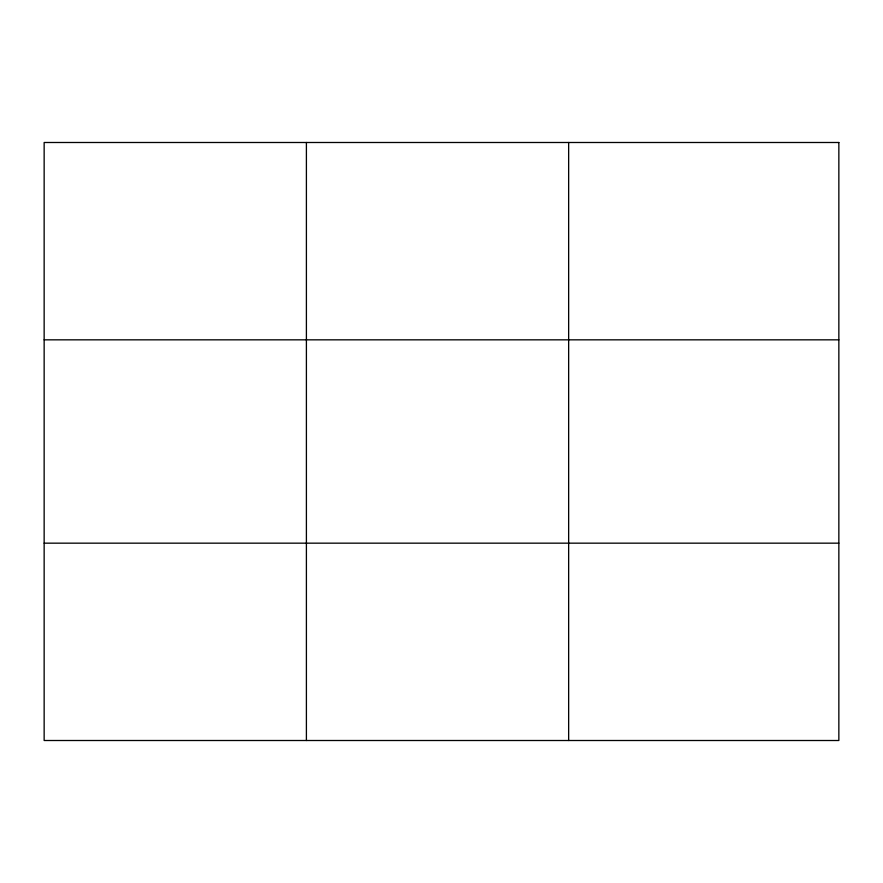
<?xml version="1.0" encoding="UTF-8"?>
<svg xmlns="http://www.w3.org/2000/svg" width="883" height="883" viewBox="0 0 883 883"><rect width="100%" height="100%" fill="white"/><g stroke="black" fill="none" stroke-linecap="round" stroke-linejoin="round"><path stroke-width="1.32" d="M306.401 740.506L306.401 142.494M568.652 740.506L568.652 142.494M44.15 339.834L838.85 339.834M44.15 543.166L838.85 543.166M838.85 142.494L44.15 142.494L44.15 740.506L838.85 740.506L838.85 142.494"/></g></svg>
